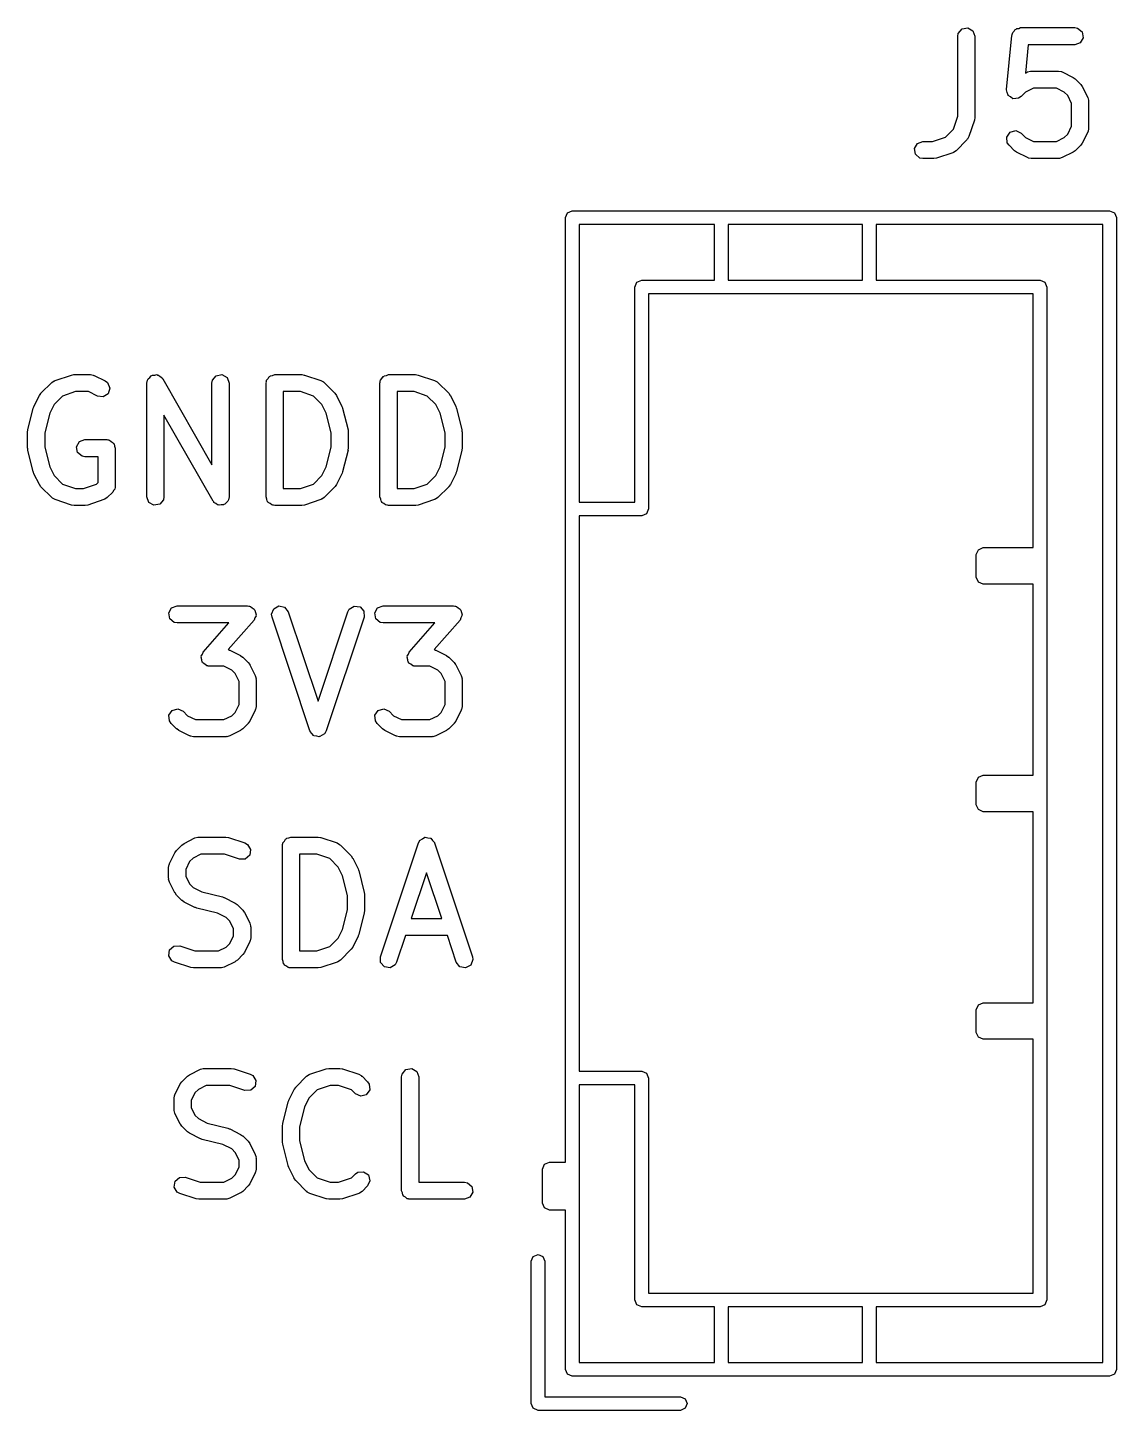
# Model space of a CAD drawing. Extents: x 50 to 157, y -175 to -22.
# Drawn here: x 52.13 to 61.69, y -137 to -124.85 of the extents above; entities that cross this region are included whole.
import ezdxf

# ---------------------------------------------------------------- set-up
doc = ezdxf.new("R2010")
doc.units = 0
doc.layers.add('BLACK', color=7, linetype='CONTINUOUS')

msp = doc.modelspace()

# ---------------------------------------------------------------- linework, layer by layer
at = {"layer": 'BLACK', "linetype": 'CONTINUOUS'}
for p, q in [((60.3022, -124.903), (60.3352, -124.863)), ((60.3352, -124.863), (60.3857, -124.855)), ((60.3857, -124.855), (60.4301, -124.88)), ((60.4301, -124.88), (60.4477, -124.928)), ((60.7813, -124.896), (60.7927, -124.885)), ((60.7927, -124.885), (60.8006, -124.871)), ((60.8006, -124.871), (60.8105, -124.867)), ((60.8105, -124.867), (60.818, -124.86)), ((60.818, -124.86), (60.8339, -124.859)), ((60.8339, -124.859), (60.8489, -124.853)), ((60.8489, -124.853), (61.325, -124.853)), ((61.325, -124.853), (61.3507, -124.858)), ((61.3507, -124.858), (61.39, -124.891)), ((61.39, -124.891), (61.3989, -124.941)), ((60.2977, -124.928), (60.3022, -124.903)), ((60.2977, -125.63), (60.2977, -124.928)), ((60.4477, -124.928), (60.4477, -125.643)), ((60.7266, -125.397), (60.7742, -124.921)), ((60.7742, -124.921), (60.7753, -124.917)), ((60.775, -124.915), (60.7766, -124.913)), ((60.7753, -124.917), (60.775, -124.915)), ((60.7766, -124.913), (60.7813, -124.896)), ((60.9167, -125.003), (60.8919, -125.252)), ((61.325, -125.003), (60.9167, -125.003)), ((61.3733, -124.986), (61.325, -125.003)), ((61.3989, -124.941), (61.3733, -124.986)), ((60.8919, -125.252), (60.9106, -125.242)), ((60.9106, -125.242), (60.9355, -125.235)), ((60.9355, -125.235), (60.9399, -125.236)), ((60.9399, -125.236), (60.9441, -125.234)), ((60.9441, -125.234), (61.1822, -125.234)), ((61.1822, -125.234), (61.2078, -125.239)), ((61.2078, -125.239), (61.2113, -125.242)), ((61.2113, -125.242), (61.2157, -125.242)), ((61.2157, -125.242), (61.311, -125.29)), ((61.311, -125.29), (61.329, -125.303)), ((61.329, -125.303), (61.3305, -125.304)), ((61.3305, -125.304), (61.3781, -125.352)), ((61.3781, -125.352), (61.3909, -125.37)), ((61.3909, -125.37), (61.3921, -125.371)), ((61.3921, -125.371), (61.4397, -125.466)), ((60.7331, -125.422), (60.7265, -125.398)), ((60.7265, -125.398), (60.7267, -125.398)), ((60.7267, -125.398), (60.7266, -125.397)), ((60.7393, -125.447), (60.7331, -125.422)), ((60.7397, -125.447), (60.7393, -125.447)), ((60.7398, -125.448), (60.7397, -125.447)), ((60.7604, -125.462), (60.7398, -125.448)), ((60.7809, -125.477), (60.7604, -125.462)), ((60.7814, -125.477), (60.7809, -125.477)), ((60.7818, -125.477), (60.7814, -125.477)), ((60.8069, -125.475), (60.7818, -125.477)), ((60.8321, -125.473), (60.8069, -125.475)), ((60.8324, -125.473), (60.8321, -125.473)), ((60.8329, -125.473), (60.8324, -125.473)), ((60.8543, -125.458), (60.8329, -125.473)), ((60.8933, -125.419), (60.8543, -125.458)), ((60.9618, -125.384), (60.8933, -125.419)), ((61.1645, -125.384), (60.9618, -125.384)), ((61.233, -125.419), (61.1645, -125.384)), ((61.2634, -125.449), (61.233, -125.419)), ((61.2977, -125.518), (61.2634, -125.449)), ((61.4397, -125.466), (61.4472, -125.491)), ((61.4472, -125.491), (61.4461, -125.496)), ((61.4461, -125.496), (61.4477, -125.5)), ((61.2977, -125.72), (61.2977, -125.518)), ((61.4477, -125.5), (61.4477, -125.738)), ((60.2595, -125.745), (60.2977, -125.63)), ((60.4438, -125.666), (60.3962, -125.809)), ((60.4477, -125.643), (60.4438, -125.665)), ((60.4438, -125.665), (60.4438, -125.666)), ((61.2634, -125.789), (61.2977, -125.72)), ((61.4477, -125.738), (61.4431, -125.764)), ((59.9435, -125.871), (59.9917, -125.853)), ((59.9917, -125.853), (60.0748, -125.853)), ((60.0748, -125.853), (60.1893, -125.815)), ((60.1893, -125.815), (60.2595, -125.745)), ((60.3781, -125.839), (60.2828, -125.934)), ((60.38, -125.834), (60.3781, -125.839)), ((60.3838, -125.832), (60.38, -125.834)), ((60.3962, -125.809), (60.3838, -125.832)), ((60.7288, -125.814), (60.7582, -125.772)), ((60.7333, -125.865), (60.7288, -125.814)), ((60.7582, -125.772), (60.8078, -125.758)), ((60.8078, -125.758), (60.8543, -125.78)), ((60.8543, -125.78), (60.8933, -125.819)), ((60.8933, -125.819), (60.9618, -125.853)), ((60.9618, -125.853), (61.1645, -125.853)), ((61.1645, -125.853), (61.233, -125.819)), ((61.233, -125.819), (61.2634, -125.789)), ((61.4397, -125.771), (61.3921, -125.867)), ((61.4403, -125.767), (61.4397, -125.771)), ((61.4431, -125.764), (61.4403, -125.767)), ((59.9179, -125.915), (59.9435, -125.871)), ((59.9268, -125.966), (59.9179, -125.915)), ((59.9661, -125.999), (59.9268, -125.966)), ((60.2535, -125.952), (60.1107, -126)), ((60.257, -125.949), (60.2535, -125.952)), ((60.2615, -125.949), (60.257, -125.949)), ((60.2828, -125.934), (60.2615, -125.949)), ((60.7482, -125.886), (60.7333, -125.865)), ((60.7958, -125.934), (60.7482, -125.886)), ((60.7973, -125.934), (60.7958, -125.934)), ((60.8153, -125.948), (60.7973, -125.934)), ((60.9106, -125.995), (60.8153, -125.948)), ((61.311, -125.948), (61.2157, -125.995)), ((61.3121, -125.947), (61.311, -125.948)), ((61.3305, -125.934), (61.3121, -125.947)), ((61.3781, -125.886), (61.3305, -125.934)), ((61.3788, -125.885), (61.3781, -125.886)), ((61.3921, -125.867), (61.3788, -125.885)), ((59.9917, -126.003), (59.9661, -125.999)), ((60.087, -126.003), (59.9917, -126.003)), ((60.0885, -126.003), (60.087, -126.003)), ((60.1107, -126), (60.0885, -126.003)), ((60.915, -125.996), (60.9106, -125.995)), ((60.9184, -125.999), (60.915, -125.996)), ((60.9441, -126.003), (60.9184, -125.999)), ((61.1822, -126.003), (60.9441, -126.003)), ((61.1864, -126.002), (61.1822, -126.003)), ((61.1908, -126.003), (61.1864, -126.002)), ((61.2157, -125.995), (61.1908, -126.003)), ((56.8686, -126.48), (56.911, -126.462)), ((56.911, -126.462), (61.631, -126.462)), ((61.631, -126.462), (61.6734, -126.48)), ((56.851, -126.522), (56.8686, -126.48)), ((56.851, -134.822), (56.851, -126.522)), ((56.971, -126.582), (56.971, -129.022)), ((58.161, -126.582), (56.971, -126.582)), ((58.161, -127.072), (58.161, -126.582)), ((58.281, -126.582), (58.281, -127.072)), ((59.461, -126.582), (58.281, -126.582)), ((59.461, -127.072), (59.461, -126.582)), ((61.571, -126.582), (59.581, -126.582)), ((59.581, -126.582), (59.581, -127.072)), ((61.571, -136.582), (61.571, -126.582)), ((61.6734, -126.48), (61.691, -126.522)), ((61.691, -126.522), (61.691, -136.642)), ((57.4786, -127.09), (57.521, -127.072)), ((57.521, -127.072), (58.161, -127.072)), ((58.281, -127.072), (59.461, -127.072)), ((59.581, -127.072), (61.021, -127.072)), ((61.021, -127.072), (61.0634, -127.09)), ((57.461, -127.132), (57.4786, -127.09)), ((57.461, -129.022), (57.461, -127.132)), ((60.961, -127.192), (57.581, -127.192)), ((57.581, -127.192), (57.581, -129.082)), ((60.961, -129.422), (60.961, -127.192)), ((61.0634, -127.09), (61.081, -127.132)), ((61.081, -127.132), (61.081, -136.032)), ((52.3686, -127.953), (52.5114, -127.905)), ((52.5114, -127.905), (52.5336, -127.902)), ((52.5336, -127.902), (52.5351, -127.901)), ((52.5351, -127.901), (52.678, -127.901)), ((52.678, -127.901), (52.7037, -127.906)), ((52.7037, -127.906), (52.7071, -127.909)), ((52.7071, -127.909), (52.7116, -127.909)), ((52.7116, -127.909), (52.8068, -127.957)), ((53.1846, -127.939), (53.1995, -127.926)), ((53.1995, -127.926), (53.2119, -127.911)), ((53.2119, -127.911), (53.2187, -127.91)), ((53.2187, -127.91), (53.2241, -127.906)), ((53.2241, -127.906), (53.2434, -127.906)), ((53.2434, -127.906), (53.2625, -127.902)), ((53.2625, -127.902), (53.2685, -127.906)), ((53.2685, -127.906), (53.2754, -127.906)), ((53.2754, -127.906), (53.2902, -127.918)), ((53.2902, -127.918), (53.3069, -127.928)), ((53.3069, -127.928), (53.3093, -127.935)), ((53.7503, -127.951), (53.7833, -127.911)), ((53.7833, -127.911), (53.8339, -127.902)), ((53.8339, -127.902), (53.8783, -127.928)), ((53.8783, -127.928), (53.8959, -127.976)), ((54.2391, -127.936), (54.2488, -127.919)), ((54.2488, -127.919), (54.2552, -127.917)), ((54.2552, -127.917), (54.2595, -127.911)), ((54.2595, -127.911), (54.2787, -127.908)), ((54.2787, -127.908), (54.2971, -127.901)), ((54.2971, -127.901), (54.5351, -127.901)), ((54.5351, -127.901), (54.5572, -127.905)), ((54.5572, -127.905), (54.5589, -127.905)), ((54.5589, -127.905), (54.7017, -127.953)), ((55.2391, -127.936), (55.2488, -127.919)), ((55.2488, -127.919), (55.2552, -127.917)), ((55.2552, -127.917), (55.2595, -127.911)), ((55.2595, -127.911), (55.2787, -127.908)), ((55.2787, -127.908), (55.2971, -127.901)), ((55.2971, -127.901), (55.5351, -127.901)), ((55.5351, -127.901), (55.5572, -127.905)), ((55.5572, -127.905), (55.5589, -127.905)), ((55.5589, -127.905), (55.7017, -127.953)), ((52.244, -128.066), (52.3392, -127.971)), ((52.3392, -127.971), (52.3606, -127.956)), ((52.3606, -127.956), (52.365, -127.956)), ((52.365, -127.956), (52.3686, -127.953)), ((52.8068, -127.957), (52.8277, -127.972)), ((52.8277, -127.972), (52.8481, -128.02)), ((52.8481, -128.02), (52.8335, -128.069)), ((53.1744, -127.976), (53.1789, -127.951)), ((53.1744, -128.976), (53.1744, -127.976)), ((53.1789, -127.951), (53.1834, -127.945)), ((53.1834, -127.945), (53.1846, -127.939)), ((53.3093, -127.935), (53.3146, -127.939)), ((53.3146, -127.939), (53.7458, -128.694)), ((53.7458, -127.976), (53.7503, -127.951)), ((53.7458, -128.694), (53.7458, -127.976)), ((53.8959, -127.976), (53.8959, -128.976)), ((54.222, -127.976), (54.2237, -127.967)), ((54.222, -128.976), (54.222, -127.976)), ((54.2232, -127.963), (54.2248, -127.96)), ((54.2237, -127.967), (54.2232, -127.963)), ((54.2248, -127.96), (54.2265, -127.951)), ((54.2265, -127.951), (54.2391, -127.936)), ((54.7017, -127.953), (54.7247, -127.965)), ((54.7247, -127.965), (54.727, -127.969)), ((54.727, -127.969), (54.7311, -127.971)), ((54.7311, -127.971), (54.8263, -128.066)), ((55.222, -127.976), (55.2237, -127.967)), ((55.222, -128.976), (55.222, -127.976)), ((55.2232, -127.963), (55.2248, -127.96)), ((55.2237, -127.967), (55.2232, -127.963)), ((55.2248, -127.96), (55.2265, -127.951)), ((55.2265, -127.951), (55.2391, -127.936)), ((55.7017, -127.953), (55.7247, -127.965)), ((55.7247, -127.965), (55.727, -127.969)), ((55.727, -127.969), (55.7311, -127.971)), ((55.7311, -127.971), (55.8263, -128.066)), ((52.1823, -128.181), (52.2299, -128.086)), ((52.2299, -128.086), (52.2433, -128.068)), ((52.2433, -128.068), (52.244, -128.066)), ((52.3587, -128.164), (52.3202, -128.241)), ((52.4328, -128.09), (52.3587, -128.164)), ((52.5473, -128.051), (52.4328, -128.09)), ((52.6603, -128.051), (52.5473, -128.051)), ((52.7397, -128.091), (52.6603, -128.051)), ((52.7907, -128.097), (52.7397, -128.091)), ((52.8335, -128.069), (52.7907, -128.097)), ((54.3721, -128.051), (54.3721, -128.901)), ((54.523, -128.051), (54.3721, -128.051)), ((54.6375, -128.09), (54.523, -128.051)), ((54.7116, -128.164), (54.6375, -128.09)), ((54.7501, -128.241), (54.7116, -128.164)), ((54.8263, -128.066), (54.8392, -128.085)), ((54.8392, -128.085), (54.8404, -128.086)), ((54.8404, -128.086), (54.888, -128.181)), ((55.3721, -128.051), (55.3721, -128.901)), ((55.523, -128.051), (55.3721, -128.051)), ((55.6375, -128.09), (55.523, -128.051)), ((55.7116, -128.164), (55.6375, -128.09)), ((55.7501, -128.241), (55.7116, -128.164)), ((55.8263, -128.066), (55.8392, -128.085)), ((55.8392, -128.085), (55.8404, -128.086)), ((55.8404, -128.086), (55.888, -128.181)), ((52.129, -128.387), (52.1766, -128.196)), ((52.1766, -128.196), (52.1819, -128.184)), ((52.1819, -128.184), (52.1823, -128.181)), ((52.3202, -128.241), (52.2769, -128.414)), ((53.7557, -129.014), (53.3245, -128.259)), ((53.3245, -128.259), (53.3245, -128.976)), ((54.7934, -128.414), (54.7501, -128.241)), ((54.888, -128.181), (54.8917, -128.193)), ((54.8917, -128.193), (54.8937, -128.196)), ((54.8937, -128.196), (54.9413, -128.387)), ((55.7934, -128.414), (55.7501, -128.241)), ((55.888, -128.181), (55.8917, -128.193)), ((55.8917, -128.193), (55.8937, -128.196)), ((55.8937, -128.196), (55.9413, -128.387)), ((52.1268, -128.405), (52.1294, -128.39)), ((52.1268, -128.548), (52.1268, -128.405)), ((52.1294, -128.39), (52.129, -128.387)), ((52.2769, -128.414), (52.2769, -128.539)), ((54.7934, -128.539), (54.7934, -128.414)), ((54.9413, -128.387), (54.9423, -128.402)), ((54.9423, -128.402), (54.9435, -128.405)), ((54.9435, -128.405), (54.9435, -128.548)), ((55.7934, -128.539), (55.7934, -128.414)), ((55.9413, -128.387), (55.9423, -128.402)), ((55.9423, -128.402), (55.9435, -128.405)), ((55.9435, -128.405), (55.9435, -128.548)), ((52.5565, -128.535), (52.5821, -128.49)), ((52.5654, -128.585), (52.5565, -128.535)), ((52.5821, -128.49), (52.6304, -128.473)), ((52.6304, -128.473), (52.8209, -128.473)), ((52.8209, -128.473), (52.8306, -128.474)), ((52.8306, -128.474), (52.8339, -128.474)), ((52.8339, -128.474), (52.8368, -128.476)), ((52.8368, -128.476), (52.8465, -128.477)), ((52.8465, -128.477), (52.8615, -128.49)), ((52.8615, -128.49), (52.8783, -128.5)), ((52.8783, -128.5), (52.8807, -128.506)), ((52.8807, -128.506), (52.8858, -128.51)), ((52.8858, -128.51), (52.8892, -128.529)), ((52.8892, -128.529), (52.8959, -128.548)), ((52.128, -128.551), (52.1268, -128.548)), ((52.129, -128.566), (52.128, -128.551)), ((52.1766, -128.756), (52.129, -128.566)), ((52.2769, -128.539), (52.3202, -128.712)), ((52.6047, -128.618), (52.5654, -128.585)), ((52.6304, -128.623), (52.6047, -128.618)), ((52.7458, -128.623), (52.6304, -128.623)), ((52.7458, -128.85), (52.7458, -128.623)), ((52.8959, -128.548), (52.8959, -128.881)), ((54.7501, -128.712), (54.7934, -128.539)), ((54.9413, -128.566), (54.8937, -128.756)), ((54.9435, -128.548), (54.9409, -128.563)), ((54.9409, -128.563), (54.9413, -128.566)), ((55.7501, -128.712), (55.7934, -128.539)), ((55.9413, -128.566), (55.8937, -128.756)), ((55.9435, -128.548), (55.9409, -128.563)), ((55.9409, -128.563), (55.9413, -128.566)), ((52.1786, -128.759), (52.1766, -128.756)), ((52.1823, -128.772), (52.1786, -128.759)), ((52.2299, -128.867), (52.1823, -128.772)), ((52.3202, -128.712), (52.3587, -128.789)), ((54.7116, -128.789), (54.7501, -128.712)), ((54.888, -128.772), (54.8404, -128.867)), ((54.8884, -128.768), (54.888, -128.772)), ((54.8937, -128.756), (54.8884, -128.768)), ((55.7116, -128.789), (55.7501, -128.712)), ((55.888, -128.772), (55.8404, -128.867)), ((55.8884, -128.768), (55.888, -128.772)), ((55.8937, -128.756), (55.8884, -128.768)), ((52.2311, -128.868), (52.2299, -128.867)), ((52.244, -128.887), (52.2311, -128.868)), ((52.3392, -128.982), (52.244, -128.887)), ((52.3587, -128.789), (52.4328, -128.863)), ((52.4328, -128.863), (52.5473, -128.901)), ((52.6182, -128.901), (52.7327, -128.863)), ((52.7327, -128.863), (52.7458, -128.85)), ((52.8942, -128.891), (52.8914, -128.907)), ((52.8956, -128.888), (52.8942, -128.891)), ((52.8959, -128.881), (52.8951, -128.886)), ((52.8951, -128.886), (52.8956, -128.888)), ((54.523, -128.901), (54.6375, -128.863)), ((54.6375, -128.863), (54.7116, -128.789)), ((54.8263, -128.887), (54.7311, -128.982)), ((54.827, -128.885), (54.8263, -128.887)), ((54.8404, -128.867), (54.827, -128.885)), ((55.523, -128.901), (55.6375, -128.863)), ((55.6375, -128.863), (55.7116, -128.789)), ((55.8263, -128.887), (55.7311, -128.982)), ((55.827, -128.885), (55.8263, -128.887)), ((55.8404, -128.867), (55.827, -128.885)), ((52.3433, -128.984), (52.3392, -128.982)), ((52.3456, -128.988), (52.3433, -128.984)), ((52.3686, -129), (52.3456, -128.988)), ((52.5114, -129.048), (52.3686, -129)), ((52.5473, -128.901), (52.6182, -128.901)), ((52.797, -129), (52.6541, -129.048)), ((52.8005, -128.997), (52.797, -129)), ((52.805, -128.997), (52.8005, -128.997)), ((52.8263, -128.982), (52.805, -128.997)), ((52.8739, -128.934), (52.8263, -128.982)), ((52.8808, -128.919), (52.8739, -128.934)), ((52.8914, -128.907), (52.8808, -128.919)), ((53.1919, -129.025), (53.1744, -128.976)), ((53.3199, -129.002), (53.287, -129.041)), ((53.3245, -128.976), (53.3199, -129.002)), ((53.761, -129.018), (53.7557, -129.014)), ((53.7634, -129.025), (53.761, -129.018)), ((53.8857, -129.014), (53.8708, -129.027)), ((53.8869, -129.007), (53.8857, -129.014)), ((53.8914, -129.002), (53.8869, -129.007)), ((53.8959, -128.976), (53.8914, -129.002)), ((54.2287, -128.995), (54.222, -128.976)), ((54.2321, -129.014), (54.2287, -128.995)), ((54.2373, -129.018), (54.2321, -129.014)), ((54.2396, -129.025), (54.2373, -129.018)), ((54.3721, -128.901), (54.523, -128.901)), ((54.7017, -129), (54.5589, -129.048)), ((54.7052, -128.997), (54.7017, -129)), ((54.7097, -128.997), (54.7052, -128.997)), ((54.7311, -128.982), (54.7097, -128.997)), ((55.2287, -128.995), (55.222, -128.976)), ((55.2321, -129.014), (55.2287, -128.995)), ((55.2373, -129.018), (55.2321, -129.014)), ((55.2396, -129.025), (55.2373, -129.018)), ((55.3721, -128.901), (55.523, -128.901)), ((55.7017, -129), (55.5589, -129.048)), ((55.7052, -128.997), (55.7017, -129)), ((55.7097, -128.997), (55.7052, -128.997)), ((55.7311, -128.982), (55.7097, -128.997)), ((56.971, -129.022), (57.461, -129.022)), ((52.5131, -129.048), (52.5114, -129.048)), ((52.5351, -129.051), (52.5131, -129.048)), ((52.6304, -129.051), (52.5351, -129.051)), ((52.6319, -129.051), (52.6304, -129.051)), ((52.6541, -129.048), (52.6319, -129.051)), ((53.2364, -129.05), (53.1919, -129.025)), ((53.287, -129.041), (53.2364, -129.05)), ((53.7801, -129.034), (53.7634, -129.025)), ((53.7949, -129.047), (53.7801, -129.034)), ((53.8018, -129.047), (53.7949, -129.047)), ((53.8078, -129.05), (53.8018, -129.047)), ((53.8269, -129.047), (53.8078, -129.05)), ((53.8462, -129.047), (53.8269, -129.047)), ((53.8515, -129.043), (53.8462, -129.047)), ((53.8584, -129.041), (53.8515, -129.043)), ((53.8708, -129.027), (53.8584, -129.041)), ((54.2565, -129.034), (54.2396, -129.025)), ((54.2714, -129.047), (54.2565, -129.034)), ((54.2811, -129.049), (54.2714, -129.047)), ((54.284, -129.05), (54.2811, -129.049)), ((54.2873, -129.05), (54.284, -129.05)), ((54.2971, -129.051), (54.2873, -129.05)), ((54.5351, -129.051), (54.2971, -129.051)), ((54.5367, -129.051), (54.5351, -129.051)), ((54.5589, -129.048), (54.5367, -129.051)), ((55.2565, -129.034), (55.2396, -129.025)), ((55.2714, -129.047), (55.2565, -129.034)), ((55.2811, -129.049), (55.2714, -129.047)), ((55.284, -129.05), (55.2811, -129.049)), ((55.2873, -129.05), (55.284, -129.05)), ((55.2971, -129.051), (55.2873, -129.05)), ((55.5351, -129.051), (55.2971, -129.051)), ((55.5367, -129.051), (55.5351, -129.051)), ((55.5589, -129.048), (55.5367, -129.051)), ((57.521, -129.142), (56.971, -129.142)), ((56.971, -129.142), (56.971, -134.022)), ((57.5634, -129.124), (57.521, -129.142)), ((57.581, -129.082), (57.5634, -129.124)), ((60.461, -129.482), (60.4786, -129.44)), ((60.461, -129.682), (60.461, -129.482)), ((60.4786, -129.44), (60.521, -129.422)), ((60.521, -129.422), (60.961, -129.422)), ((60.4786, -129.724), (60.461, -129.682)), ((60.521, -129.742), (60.4786, -129.724)), ((60.961, -129.742), (60.521, -129.742)), ((60.961, -131.422), (60.961, -129.742)), ((53.366, -129.995), (53.3917, -129.951)), ((53.3917, -129.951), (53.4399, -129.933)), ((53.4399, -129.933), (54.059, -129.933)), ((54.059, -129.933), (54.0701, -129.935)), ((54.0701, -129.935), (54.0735, -129.935)), ((54.0735, -129.935), (54.0762, -129.936)), ((54.0762, -129.936), (54.0846, -129.938)), ((54.0846, -129.938), (54.1001, -129.951)), ((54.1001, -129.951), (54.1174, -129.961)), ((54.1174, -129.961), (54.1194, -129.967)), ((54.1194, -129.967), (54.1239, -129.971)), ((54.1239, -129.971), (54.1275, -129.991)), ((54.1275, -129.991), (54.134, -130.01)), ((54.2697, -130.006), (54.2885, -129.959)), ((54.2885, -129.959), (54.3337, -129.934)), ((54.3337, -129.934), (54.384, -129.944)), ((54.384, -129.944), (54.4159, -129.985)), ((54.4159, -129.985), (54.678, -130.771)), ((54.678, -130.771), (54.9401, -129.985)), ((54.9401, -129.985), (54.9526, -129.962)), ((54.9526, -129.962), (54.9963, -129.935)), ((54.9963, -129.935), (55.0471, -129.942)), ((55.0471, -129.942), (55.0811, -129.981)), ((55.0811, -129.981), (55.0825, -130.032)), ((55.1755, -129.995), (55.2012, -129.951)), ((55.2012, -129.951), (55.2494, -129.933)), ((55.2494, -129.933), (55.8685, -129.933)), ((55.8685, -129.933), (55.8796, -129.935)), ((55.8796, -129.935), (55.883, -129.935)), ((55.883, -129.935), (55.8857, -129.936)), ((55.8857, -129.936), (55.8941, -129.938)), ((55.8941, -129.938), (55.9096, -129.951)), ((55.9096, -129.951), (55.927, -129.961)), ((55.927, -129.961), (55.9289, -129.967)), ((55.9289, -129.967), (55.9335, -129.971)), ((55.9335, -129.971), (55.937, -129.991)), ((55.937, -129.991), (55.9435, -130.01)), ((53.3749, -130.046), (53.366, -129.995)), ((53.4142, -130.079), (53.3749, -130.046)), ((53.4399, -130.083), (53.4142, -130.079)), ((53.8936, -130.083), (53.4399, -130.083)), ((53.6691, -130.34), (53.8936, -130.083)), ((54.1154, -130.058), (53.888, -130.318)), ((54.1227, -130.039), (54.1154, -130.058)), ((54.1329, -130.021), (54.1227, -130.039)), ((54.134, -130.01), (54.1318, -130.016)), ((54.1318, -130.016), (54.1329, -130.021)), ((54.2735, -130.032), (54.2697, -130.006)), ((54.6068, -131.032), (54.2735, -130.032)), ((55.0825, -130.032), (54.7492, -131.032)), ((55.1844, -130.046), (55.1755, -129.995)), ((55.2238, -130.079), (55.1844, -130.046)), ((55.2494, -130.083), (55.2238, -130.079)), ((55.7031, -130.083), (55.2494, -130.083)), ((55.4787, -130.34), (55.7031, -130.083)), ((55.925, -130.058), (55.6975, -130.318)), ((55.9323, -130.039), (55.925, -130.058)), ((55.9424, -130.021), (55.9323, -130.039)), ((55.9435, -130.01), (55.9413, -130.016)), ((55.9413, -130.016), (55.9424, -130.021)), ((53.6618, -130.359), (53.6691, -130.34)), ((53.888, -130.318), (53.8941, -130.319)), ((53.8941, -130.319), (53.8976, -130.322)), ((53.8976, -130.322), (53.902, -130.322)), ((53.902, -130.322), (53.9973, -130.37)), ((55.4714, -130.359), (55.4787, -130.34)), ((55.6975, -130.318), (55.7037, -130.319)), ((55.7037, -130.319), (55.7071, -130.322)), ((55.7071, -130.322), (55.7116, -130.322)), ((55.7116, -130.322), (55.8068, -130.37)), ((53.6506, -130.388), (53.6528, -130.382)), ((53.6571, -130.407), (53.6506, -130.388)), ((53.6517, -130.376), (53.6618, -130.359)), ((53.6528, -130.382), (53.6517, -130.376)), ((53.6606, -130.427), (53.6571, -130.407)), ((53.6652, -130.431), (53.6606, -130.427)), ((53.6672, -130.436), (53.6652, -130.431)), ((53.6845, -130.447), (53.6672, -130.436)), ((53.7, -130.46), (53.6845, -130.447)), ((53.7084, -130.461), (53.7, -130.46)), ((53.7111, -130.463), (53.7084, -130.461)), ((53.7145, -130.462), (53.7111, -130.463)), ((53.7256, -130.464), (53.7145, -130.462)), ((53.8508, -130.464), (53.7256, -130.464)), ((53.9193, -130.499), (53.8508, -130.464)), ((53.9973, -130.37), (54.0153, -130.383)), ((54.0153, -130.383), (54.0168, -130.384)), ((54.0168, -130.384), (54.0644, -130.432)), ((54.0644, -130.432), (54.0773, -130.45)), ((54.0773, -130.45), (54.0785, -130.451)), ((54.0785, -130.451), (54.1261, -130.546)), ((55.4601, -130.388), (55.4623, -130.382)), ((55.4666, -130.407), (55.4601, -130.388)), ((55.4612, -130.376), (55.4714, -130.359)), ((55.4623, -130.382), (55.4612, -130.376)), ((55.4702, -130.427), (55.4666, -130.407)), ((55.4747, -130.431), (55.4702, -130.427)), ((55.4767, -130.436), (55.4747, -130.431)), ((55.494, -130.447), (55.4767, -130.436)), ((55.5095, -130.46), (55.494, -130.447)), ((55.5179, -130.461), (55.5095, -130.46)), ((55.5206, -130.463), (55.5179, -130.461)), ((55.524, -130.462), (55.5206, -130.463)), ((55.5351, -130.464), (55.524, -130.462)), ((55.6603, -130.464), (55.5351, -130.464)), ((55.7288, -130.499), (55.6603, -130.464)), ((55.8068, -130.37), (55.8248, -130.383)), ((55.8248, -130.383), (55.8263, -130.384)), ((55.8263, -130.384), (55.8739, -130.432)), ((55.8739, -130.432), (55.8868, -130.45)), ((55.8868, -130.45), (55.888, -130.451)), ((55.888, -130.451), (55.9356, -130.546)), ((53.9497, -130.529), (53.9193, -130.499)), ((53.9839, -130.598), (53.9497, -130.529)), ((53.9839, -130.8), (53.9839, -130.598)), ((54.1261, -130.546), (54.1335, -130.571)), ((54.1335, -130.571), (54.1325, -130.576)), ((54.1325, -130.576), (54.134, -130.58)), ((54.134, -130.58), (54.134, -130.818)), ((55.7592, -130.529), (55.7288, -130.499)), ((55.7934, -130.598), (55.7592, -130.529)), ((55.7934, -130.8), (55.7934, -130.598)), ((55.9356, -130.546), (55.943, -130.571)), ((55.943, -130.571), (55.942, -130.576)), ((55.942, -130.576), (55.9435, -130.58)), ((55.9435, -130.58), (55.9435, -130.818)), ((53.3969, -130.852), (53.4465, -130.838)), ((53.4465, -130.838), (53.493, -130.86)), ((53.9497, -130.869), (53.9839, -130.8)), ((54.1295, -130.844), (54.1266, -130.847)), ((54.134, -130.818), (54.1295, -130.844)), ((55.2064, -130.852), (55.256, -130.838)), ((55.256, -130.838), (55.3025, -130.86)), ((55.7592, -130.869), (55.7934, -130.8)), ((55.939, -130.844), (55.9361, -130.847)), ((55.9435, -130.818), (55.939, -130.844)), ((53.3674, -130.894), (53.3969, -130.852)), ((53.3719, -130.945), (53.3674, -130.894)), ((53.3868, -130.966), (53.3719, -130.945)), ((53.4345, -131.014), (53.3868, -130.966)), ((53.493, -130.86), (53.532, -130.899)), ((53.532, -130.899), (53.6005, -130.933)), ((53.6005, -130.933), (53.8508, -130.933)), ((53.8508, -130.933), (53.9193, -130.899)), ((53.9193, -130.899), (53.9497, -130.869)), ((54.0644, -130.966), (54.0168, -131.014)), ((54.0651, -130.965), (54.0644, -130.966)), ((54.0785, -130.947), (54.0651, -130.965)), ((54.1261, -130.851), (54.0785, -130.947)), ((54.1266, -130.847), (54.1261, -130.851)), ((55.1769, -130.894), (55.2064, -130.852)), ((55.1814, -130.945), (55.1769, -130.894)), ((55.1964, -130.966), (55.1814, -130.945)), ((55.244, -131.014), (55.1964, -130.966)), ((55.3025, -130.86), (55.3415, -130.899)), ((55.3415, -130.899), (55.41, -130.933)), ((55.41, -130.933), (55.6603, -130.933)), ((55.6603, -130.933), (55.7288, -130.899)), ((55.7288, -130.899), (55.7592, -130.869)), ((55.8739, -130.966), (55.8263, -131.014)), ((55.8746, -130.965), (55.8739, -130.966)), ((55.888, -130.947), (55.8746, -130.965)), ((55.9356, -130.851), (55.888, -130.947)), ((55.9361, -130.847), (55.9356, -130.851)), ((53.436, -131.015), (53.4345, -131.014)), ((53.454, -131.028), (53.436, -131.015)), ((53.5492, -131.075), (53.454, -131.028)), ((53.5537, -131.076), (53.5492, -131.075)), ((53.5571, -131.079), (53.5537, -131.076)), ((53.5828, -131.083), (53.5571, -131.079)), ((53.8685, -131.083), (53.5828, -131.083)), ((53.8727, -131.082), (53.8685, -131.083)), ((53.8771, -131.083), (53.8727, -131.082)), ((53.902, -131.076), (53.8771, -131.083)), ((53.9973, -131.028), (53.902, -131.076)), ((53.9984, -131.027), (53.9973, -131.028)), ((54.0168, -131.014), (53.9984, -131.027)), ((54.6082, -131.034), (54.6068, -131.032)), ((54.6082, -131.036), (54.6082, -131.034)), ((54.624, -131.054), (54.6082, -131.036)), ((54.6387, -131.072), (54.624, -131.054)), ((54.6408, -131.073), (54.6387, -131.072)), ((54.6423, -131.074), (54.6408, -131.073)), ((54.6658, -131.078), (54.6423, -131.074)), ((54.689, -131.083), (54.6658, -131.078)), ((54.6909, -131.082), (54.689, -131.083)), ((54.693, -131.082), (54.6909, -131.082)), ((54.7133, -131.069), (54.693, -131.082)), ((54.7342, -131.058), (54.7133, -131.069)), ((54.7349, -131.056), (54.7342, -131.058)), ((54.7368, -131.055), (54.7349, -131.056)), ((54.7492, -131.032), (54.7368, -131.055)), ((55.2455, -131.015), (55.244, -131.014)), ((55.2635, -131.028), (55.2455, -131.015)), ((55.3587, -131.075), (55.2635, -131.028)), ((55.3632, -131.076), (55.3587, -131.075)), ((55.3666, -131.079), (55.3632, -131.076)), ((55.3923, -131.083), (55.3666, -131.079)), ((55.678, -131.083), (55.3923, -131.083)), ((55.6822, -131.082), (55.678, -131.083)), ((55.6866, -131.083), (55.6822, -131.082)), ((55.7116, -131.076), (55.6866, -131.083)), ((55.8068, -131.028), (55.7116, -131.076)), ((55.8079, -131.027), (55.8068, -131.028)), ((55.8263, -131.014), (55.8079, -131.027)), ((60.461, -131.482), (60.4786, -131.44)), ((60.4786, -131.44), (60.521, -131.422)), ((60.521, -131.422), (60.961, -131.422)), ((60.461, -131.682), (60.461, -131.482)), ((60.4786, -131.724), (60.461, -131.682)), ((60.521, -131.742), (60.4786, -131.724)), ((60.961, -131.742), (60.521, -131.742)), ((60.961, -133.422), (60.961, -131.742)), ((53.4345, -132.083), (53.4821, -132.035)), ((53.4821, -132.035), (53.5005, -132.022)), ((53.5005, -132.022), (53.5016, -132.021)), ((53.5016, -132.021), (53.5968, -131.973)), ((53.5968, -131.973), (53.6218, -131.966)), ((53.6218, -131.966), (53.6262, -131.967)), ((53.6262, -131.967), (53.6304, -131.965)), ((53.6304, -131.965), (53.8685, -131.965)), ((53.8685, -131.965), (53.8906, -131.969)), ((53.8906, -131.969), (53.8922, -131.969)), ((53.8922, -131.969), (54.0351, -132.017)), ((54.0351, -132.017), (54.058, -132.029)), ((54.058, -132.029), (54.0849, -132.073)), ((54.3649, -132.04), (54.3666, -132.031)), ((54.3649, -133.04), (54.3649, -132.04)), ((54.366, -132.027), (54.3677, -132.024)), ((54.3666, -132.031), (54.366, -132.027)), ((54.3677, -132.024), (54.3694, -132.015)), ((54.3694, -132.015), (54.3819, -132)), ((54.3819, -132), (54.3917, -131.983)), ((54.3917, -131.983), (54.398, -131.981)), ((54.398, -131.981), (54.4024, -131.975)), ((54.4024, -131.975), (54.4216, -131.972)), ((54.4216, -131.972), (54.4399, -131.965)), ((54.4399, -131.965), (54.678, -131.965)), ((54.678, -131.965), (54.7001, -131.969)), ((54.7001, -131.969), (54.7017, -131.969)), ((54.7017, -131.969), (54.8446, -132.017)), ((54.8446, -132.017), (54.8675, -132.029)), ((54.8675, -132.029), (54.8699, -132.033)), ((54.8699, -132.033), (54.8739, -132.035)), ((54.8739, -132.035), (54.9692, -132.13)), ((55.2259, -133.017), (55.5592, -132.017)), ((55.5592, -132.017), (55.5716, -131.994)), ((55.5716, -131.994), (55.5734, -131.993)), ((55.5734, -131.993), (55.5742, -131.991)), ((55.5742, -131.991), (55.5951, -131.979)), ((55.5951, -131.979), (55.6153, -131.967)), ((55.6153, -131.967), (55.6175, -131.967)), ((55.6175, -131.967), (55.6194, -131.966)), ((55.6194, -131.966), (55.6426, -131.971)), ((55.6426, -131.971), (55.6661, -131.974)), ((55.6661, -131.974), (55.6676, -131.976)), ((55.6676, -131.976), (55.6697, -131.976)), ((55.6697, -131.976), (55.6844, -131.995)), ((55.6844, -131.995), (55.7002, -132.013)), ((55.7002, -132.013), (55.7002, -132.015)), ((55.7002, -132.015), (55.7016, -132.017)), ((55.7016, -132.017), (56.0349, -133.017)), ((53.3728, -132.197), (53.4204, -132.102)), ((53.4204, -132.102), (53.4338, -132.084)), ((53.4338, -132.084), (53.4345, -132.083)), ((53.5492, -132.18), (53.515, -132.249)), ((53.5796, -132.15), (53.5492, -132.18)), ((53.6481, -132.115), (53.5796, -132.15)), ((53.8563, -132.115), (53.6481, -132.115)), ((53.9876, -132.159), (53.8563, -132.115)), ((54.0389, -132.158), (53.9876, -132.159)), ((54.0773, -132.124), (54.0389, -132.158)), ((54.0849, -132.073), (54.0773, -132.124)), ((54.515, -132.115), (54.515, -132.965)), ((54.6658, -132.115), (54.515, -132.115)), ((54.7803, -132.154), (54.6658, -132.115)), ((54.8544, -132.228), (54.7803, -132.154)), ((54.9692, -132.13), (54.982, -132.149)), ((54.982, -132.149), (54.9832, -132.15)), ((54.9832, -132.15), (55.0308, -132.245)), ((53.3649, -132.231), (53.3694, -132.205)), ((53.3649, -132.326), (53.3649, -132.231)), ((53.3694, -132.205), (53.3723, -132.202)), ((53.3723, -132.202), (53.3728, -132.197)), ((53.515, -132.249), (53.515, -132.308)), ((54.8929, -132.305), (54.8544, -132.228)), ((55.0308, -132.245), (55.0345, -132.257)), ((55.0345, -132.257), (55.0365, -132.26)), ((55.0365, -132.26), (55.0841, -132.451)), ((55.6304, -132.278), (55.4964, -132.68)), ((55.7644, -132.68), (55.6304, -132.278)), ((53.3664, -132.33), (53.3649, -132.326)), ((53.3654, -132.335), (53.3664, -132.33)), ((53.3728, -132.36), (53.3654, -132.335)), ((53.4204, -132.455), (53.3728, -132.36)), ((53.515, -132.308), (53.5492, -132.377)), ((53.5492, -132.377), (53.5796, -132.407)), ((53.5796, -132.407), (53.6566, -132.446)), ((54.9363, -132.478), (54.8929, -132.305)), ((53.4216, -132.456), (53.4204, -132.455)), ((53.4345, -132.474), (53.4216, -132.456)), ((53.4821, -132.522), (53.4345, -132.474)), ((53.4836, -132.523), (53.4821, -132.522)), ((53.5016, -132.536), (53.4836, -132.523)), ((53.5968, -132.584), (53.5016, -132.536)), ((53.6566, -132.446), (53.8391, -132.491)), ((53.8391, -132.491), (53.8509, -132.497)), ((53.8509, -132.497), (53.8544, -132.497)), ((53.8544, -132.497), (53.9497, -132.545)), ((53.9497, -132.545), (53.9677, -132.558)), ((54.9363, -132.603), (54.9363, -132.478)), ((55.0841, -132.451), (55.0852, -132.466)), ((55.0852, -132.466), (55.0864, -132.469)), ((55.0864, -132.469), (55.0864, -132.612)), ((53.6004, -132.584), (53.5968, -132.584)), ((53.6122, -132.589), (53.6004, -132.584)), ((53.7947, -132.635), (53.6122, -132.589)), ((53.8716, -132.673), (53.7947, -132.635)), ((53.9677, -132.558), (53.9692, -132.559)), ((53.9692, -132.559), (54.0168, -132.606)), ((54.0168, -132.606), (54.0296, -132.625)), ((54.0296, -132.625), (54.0308, -132.626)), ((54.0308, -132.626), (54.0785, -132.721)), ((54.8929, -132.776), (54.9363, -132.603)), ((55.0841, -132.63), (55.0365, -132.82)), ((55.0864, -132.612), (55.0838, -132.627)), ((55.0838, -132.627), (55.0841, -132.63)), ((53.902, -132.704), (53.8716, -132.673)), ((53.9363, -132.772), (53.902, -132.704)), ((53.9363, -132.832), (53.9363, -132.772)), ((54.0785, -132.721), (54.0859, -132.746)), ((54.0859, -132.746), (54.0848, -132.75)), ((54.0848, -132.75), (54.0864, -132.755)), ((54.0864, -132.755), (54.0864, -132.85)), ((54.8544, -132.853), (54.8929, -132.776)), ((55.4964, -132.68), (55.7644, -132.68)), ((53.8716, -132.931), (53.902, -132.901)), ((53.902, -132.901), (53.9363, -132.832)), ((54.0785, -132.883), (54.0308, -132.979)), ((54.079, -132.879), (54.0785, -132.883)), ((54.0819, -132.876), (54.079, -132.879)), ((54.0864, -132.85), (54.0819, -132.876)), ((54.7803, -132.927), (54.8544, -132.853)), ((55.0308, -132.836), (54.9832, -132.931)), ((55.0312, -132.832), (55.0308, -132.836)), ((55.0365, -132.82), (55.0312, -132.832)), ((55.4464, -132.83), (55.3682, -133.064)), ((55.8144, -132.83), (55.4464, -132.83)), ((55.8925, -133.064), (55.8144, -132.83)), ((53.3664, -133.008), (53.3739, -132.957)), ((53.3933, -133.052), (53.3664, -133.008)), ((53.3739, -132.957), (53.4123, -132.923)), ((53.4123, -132.923), (53.4636, -132.922)), ((53.4636, -132.922), (53.5949, -132.965)), ((53.5949, -132.965), (53.8031, -132.965)), ((53.8031, -132.965), (53.8716, -132.931)), ((54.0168, -132.998), (53.9692, -133.046)), ((54.0175, -132.997), (54.0168, -132.998)), ((54.0308, -132.979), (54.0175, -132.997)), ((54.515, -132.965), (54.6658, -132.965)), ((54.6658, -132.965), (54.7803, -132.927)), ((54.9692, -132.951), (54.8739, -133.046)), ((54.9699, -132.949), (54.9692, -132.951)), ((54.9832, -132.931), (54.9699, -132.949)), ((55.2273, -133.068), (55.2259, -133.017)), ((56.0349, -133.017), (56.0387, -133.042)), ((53.4162, -133.064), (53.3933, -133.052)), ((53.559, -133.112), (53.4162, -133.064)), ((53.5607, -133.112), (53.559, -133.112)), ((53.5828, -133.115), (53.5607, -133.112)), ((53.8209, -133.115), (53.5828, -133.115)), ((53.8251, -133.114), (53.8209, -133.115)), ((53.8294, -133.115), (53.8251, -133.114)), ((53.8544, -133.107), (53.8294, -133.115)), ((53.9497, -133.06), (53.8544, -133.107)), ((53.9508, -133.059), (53.9497, -133.06)), ((53.9692, -133.046), (53.9508, -133.059)), ((54.3715, -133.059), (54.3649, -133.04)), ((54.3749, -133.078), (54.3715, -133.059)), ((54.3801, -133.082), (54.3749, -133.078)), ((54.3824, -133.089), (54.3801, -133.082)), ((54.3993, -133.098), (54.3824, -133.089)), ((54.4142, -133.111), (54.3993, -133.098)), ((54.424, -133.113), (54.4142, -133.111)), ((54.4269, -133.114), (54.424, -133.113)), ((54.4302, -133.114), (54.4269, -133.114)), ((54.4399, -133.115), (54.4302, -133.114)), ((54.678, -133.115), (54.4399, -133.115)), ((54.6795, -133.115), (54.678, -133.115)), ((54.7017, -133.112), (54.6795, -133.115)), ((54.8446, -133.064), (54.7017, -133.112)), ((54.8481, -133.061), (54.8446, -133.064)), ((54.8526, -133.061), (54.8481, -133.061)), ((54.8739, -133.046), (54.8526, -133.061)), ((55.2613, -133.106), (55.2273, -133.068)), ((55.3121, -133.114), (55.2613, -133.106)), ((55.3558, -133.087), (55.3121, -133.114)), ((55.3682, -133.064), (55.3558, -133.087)), ((55.9244, -133.104), (55.8925, -133.064)), ((55.9747, -133.115), (55.9244, -133.104)), ((56.0199, -133.09), (55.9747, -133.115)), ((56.0387, -133.042), (56.0199, -133.09)), ((60.461, -133.482), (60.4786, -133.44)), ((60.461, -133.682), (60.461, -133.482)), ((60.4786, -133.44), (60.521, -133.422)), ((60.521, -133.422), (60.961, -133.422)), ((60.4786, -133.724), (60.461, -133.682)), ((60.521, -133.742), (60.4786, -133.724)), ((60.961, -133.742), (60.521, -133.742)), ((60.961, -135.972), (60.961, -133.742)), ((53.6444, -134.005), (53.6694, -133.998)), ((53.6694, -133.998), (53.6738, -133.999)), ((53.6738, -133.999), (53.678, -133.997)), ((53.678, -133.997), (53.9161, -133.997)), ((53.9161, -133.997), (53.9382, -134.001)), ((53.9382, -134.001), (53.9398, -134.001)), ((53.9398, -134.001), (54.0827, -134.049)), ((54.6067, -134.049), (54.7495, -134.001)), ((54.7495, -134.001), (54.7717, -133.998)), ((54.7717, -133.998), (54.7732, -133.997)), ((54.7732, -133.997), (54.8685, -133.997)), ((54.8685, -133.997), (54.8906, -134.001)), ((54.8906, -134.001), (54.8922, -134.001)), ((54.8922, -134.001), (55.0351, -134.049)), ((55.45, -134.007), (55.5006, -133.998)), ((55.5006, -133.998), (55.545, -134.024)), ((53.468, -134.134), (53.4814, -134.116)), ((53.4814, -134.116), (53.4821, -134.115)), ((53.4821, -134.115), (53.5297, -134.067)), ((53.5297, -134.067), (53.5481, -134.054)), ((53.5481, -134.054), (53.5492, -134.053)), ((53.5492, -134.053), (53.6444, -134.005)), ((54.0827, -134.049), (54.1056, -134.061)), ((54.1056, -134.061), (54.1325, -134.105)), ((54.1325, -134.105), (54.1249, -134.156)), ((54.4821, -134.162), (54.5773, -134.067)), ((54.5773, -134.067), (54.5987, -134.052)), ((54.5987, -134.052), (54.6031, -134.052)), ((54.6031, -134.052), (54.6067, -134.049)), ((55.0351, -134.049), (55.058, -134.061)), ((55.058, -134.061), (55.0603, -134.065)), ((55.0603, -134.065), (55.0644, -134.067)), ((55.0644, -134.067), (55.112, -134.115)), ((55.112, -134.115), (55.127, -134.136)), ((55.4125, -134.072), (55.417, -134.047)), ((55.4125, -135.072), (55.4125, -134.072)), ((55.417, -134.047), (55.45, -134.007)), ((55.545, -134.024), (55.5626, -134.072)), ((55.5626, -134.072), (55.5626, -134.997)), ((56.971, -134.022), (57.521, -134.022)), ((57.521, -134.022), (57.5634, -134.04)), ((57.5634, -134.04), (57.581, -134.082)), ((57.581, -134.082), (57.581, -135.972)), ((53.4125, -134.263), (53.417, -134.237)), ((53.417, -134.237), (53.4199, -134.234)), ((53.4199, -134.234), (53.4204, -134.229)), ((53.4204, -134.229), (53.468, -134.134)), ((53.5968, -134.212), (53.5626, -134.281)), ((53.6272, -134.182), (53.5968, -134.212)), ((53.6957, -134.147), (53.6272, -134.182)), ((53.9039, -134.147), (53.6957, -134.147)), ((54.0352, -134.191), (53.9039, -134.147)), ((54.0865, -134.19), (54.0352, -134.191)), ((54.1249, -134.156), (54.0865, -134.19)), ((54.4204, -134.277), (54.468, -134.182)), ((54.468, -134.182), (54.4814, -134.164)), ((54.4814, -134.164), (54.4821, -134.162)), ((54.6709, -134.186), (54.5968, -134.26)), ((54.7854, -134.147), (54.6709, -134.186)), ((54.8563, -134.147), (54.7854, -134.147)), ((54.9708, -134.186), (54.8563, -134.147)), ((55.0059, -134.221), (54.9708, -134.186)), ((55.0524, -134.242), (55.0059, -134.221)), ((55.102, -134.229), (55.0524, -134.242)), ((55.1314, -134.187), (55.102, -134.229)), ((55.127, -134.136), (55.1314, -134.187)), ((56.971, -134.142), (56.971, -136.582)), ((57.461, -134.142), (56.971, -134.142)), ((57.461, -136.032), (57.461, -134.142)), ((53.4125, -134.358), (53.4125, -134.263)), ((53.414, -134.362), (53.4125, -134.358)), ((53.413, -134.367), (53.414, -134.362)), ((53.4204, -134.392), (53.413, -134.367)), ((53.5626, -134.281), (53.5626, -134.34)), ((53.5626, -134.34), (53.5968, -134.409)), ((54.3671, -134.483), (54.4147, -134.292)), ((54.4147, -134.292), (54.42, -134.28)), ((54.42, -134.28), (54.4204, -134.277)), ((54.5583, -134.337), (54.515, -134.51)), ((54.5968, -134.26), (54.5583, -134.337)), ((53.468, -134.487), (53.4204, -134.392)), ((53.4692, -134.488), (53.468, -134.487)), ((53.4821, -134.506), (53.4692, -134.488)), ((53.5968, -134.409), (53.6272, -134.439)), ((53.6272, -134.439), (53.7042, -134.478)), ((53.7042, -134.478), (53.8867, -134.523)), ((54.3649, -134.501), (54.3675, -134.486)), ((54.3675, -134.486), (54.3671, -134.483)), ((53.5297, -134.554), (53.4821, -134.506)), ((53.5312, -134.555), (53.5297, -134.554)), ((53.5492, -134.568), (53.5312, -134.555)), ((53.6444, -134.616), (53.5492, -134.568)), ((53.8867, -134.523), (53.8985, -134.529)), ((53.8985, -134.529), (53.902, -134.529)), ((53.902, -134.529), (53.9973, -134.577)), ((53.9973, -134.577), (54.0153, -134.59)), ((54.0153, -134.59), (54.0168, -134.591)), ((54.0168, -134.591), (54.0644, -134.638)), ((54.3649, -134.644), (54.3649, -134.501)), ((54.515, -134.51), (54.515, -134.635)), ((53.648, -134.616), (53.6444, -134.616)), ((53.6598, -134.621), (53.648, -134.616)), ((53.8423, -134.667), (53.6598, -134.621)), ((53.9193, -134.705), (53.8423, -134.667)), ((53.9497, -134.736), (53.9193, -134.705)), ((54.0644, -134.638), (54.0773, -134.657)), ((54.0773, -134.657), (54.0785, -134.658)), ((54.0785, -134.658), (54.1261, -134.753)), ((54.3661, -134.647), (54.3649, -134.644)), ((54.3671, -134.662), (54.3661, -134.647)), ((54.4147, -134.852), (54.3671, -134.662)), ((54.515, -134.635), (54.5583, -134.808)), ((53.9839, -134.804), (53.9497, -134.736)), ((53.9839, -134.864), (53.9839, -134.804)), ((54.1261, -134.753), (54.1335, -134.778)), ((54.1335, -134.778), (54.1325, -134.782)), ((54.1325, -134.782), (54.134, -134.787)), ((54.134, -134.787), (54.134, -134.882)), ((54.4167, -134.855), (54.4147, -134.852)), ((54.5583, -134.808), (54.5968, -134.885)), ((56.651, -134.882), (56.6686, -134.84)), ((56.6686, -134.84), (56.711, -134.822)), ((56.711, -134.822), (56.851, -134.822)), ((53.4215, -134.989), (53.4599, -134.955)), ((53.4599, -134.955), (53.5113, -134.954)), ((53.5113, -134.954), (53.6426, -134.997)), ((53.8508, -134.997), (53.9193, -134.963)), ((53.9193, -134.963), (53.9497, -134.933)), ((53.9497, -134.933), (53.9839, -134.864)), ((54.1261, -134.915), (54.0785, -135.011)), ((54.1266, -134.911), (54.1261, -134.915)), ((54.1295, -134.908), (54.1266, -134.911)), ((54.134, -134.882), (54.1295, -134.908)), ((54.4204, -134.868), (54.4167, -134.855)), ((54.468, -134.963), (54.4204, -134.868)), ((54.4692, -134.964), (54.468, -134.963)), ((54.4821, -134.983), (54.4692, -134.964)), ((54.5968, -134.885), (54.6709, -134.959)), ((54.6709, -134.959), (54.7854, -134.997)), ((54.8563, -134.997), (54.9708, -134.959)), ((54.9708, -134.959), (55.0059, -134.924)), ((55.0059, -134.924), (55.0272, -134.909)), ((55.0272, -134.909), (55.0784, -134.905)), ((55.0784, -134.905), (55.1204, -134.934)), ((55.1204, -134.934), (55.1337, -134.984)), ((56.651, -135.182), (56.651, -134.882)), ((53.414, -135.04), (53.4215, -134.989)), ((53.4409, -135.084), (53.414, -135.04)), ((53.4638, -135.096), (53.4409, -135.084)), ((53.6067, -135.144), (53.4638, -135.096)), ((53.6426, -134.997), (53.8508, -134.997)), ((53.9973, -135.092), (53.902, -135.139)), ((53.9984, -135.091), (53.9973, -135.092)), ((54.0168, -135.078), (53.9984, -135.091)), ((54.0644, -135.03), (54.0168, -135.078)), ((54.0651, -135.029), (54.0644, -135.03)), ((54.0785, -135.011), (54.0651, -135.029)), ((54.5773, -135.078), (54.4821, -134.983)), ((54.5814, -135.08), (54.5773, -135.078)), ((54.5837, -135.084), (54.5814, -135.08)), ((54.6067, -135.096), (54.5837, -135.084)), ((54.7495, -135.144), (54.6067, -135.096)), ((54.7854, -134.997), (54.8563, -134.997)), ((55.0351, -135.096), (54.8922, -135.144)), ((55.0386, -135.093), (55.0351, -135.096)), ((55.0431, -135.093), (55.0386, -135.093)), ((55.0644, -135.078), (55.0431, -135.093)), ((55.112, -135.03), (55.0644, -135.078)), ((55.1337, -134.984), (55.112, -135.03)), ((55.4192, -135.091), (55.4125, -135.072)), ((55.4225, -135.11), (55.4192, -135.091)), ((55.5626, -134.997), (55.9637, -134.997)), ((55.9637, -134.997), (55.9894, -135.002)), ((55.9894, -135.002), (56.0287, -135.035)), ((56.0376, -135.085), (56.012, -135.13)), ((56.0287, -135.035), (56.0376, -135.085)), ((53.6083, -135.144), (53.6067, -135.144)), ((53.6304, -135.147), (53.6083, -135.144)), ((53.8685, -135.147), (53.6304, -135.147)), ((53.8727, -135.146), (53.8685, -135.147)), ((53.8771, -135.147), (53.8727, -135.146)), ((53.902, -135.139), (53.8771, -135.147)), ((54.7512, -135.144), (54.7495, -135.144)), ((54.7732, -135.147), (54.7512, -135.144)), ((54.8685, -135.147), (54.7732, -135.147)), ((54.87, -135.147), (54.8685, -135.147)), ((54.8922, -135.144), (54.87, -135.147)), ((55.4277, -135.114), (55.4225, -135.11)), ((55.43, -135.121), (55.4277, -135.114)), ((55.4469, -135.13), (55.43, -135.121)), ((55.4619, -135.143), (55.4469, -135.13)), ((55.4716, -135.145), (55.4619, -135.143)), ((55.4745, -135.146), (55.4716, -135.145)), ((55.4778, -135.146), (55.4745, -135.146)), ((55.4875, -135.147), (55.4778, -135.146)), ((55.9637, -135.147), (55.4875, -135.147)), ((56.012, -135.13), (55.9637, -135.147)), ((56.6686, -135.224), (56.651, -135.182)), ((56.711, -135.242), (56.6686, -135.224)), ((56.851, -135.242), (56.711, -135.242)), ((56.851, -136.642), (56.851, -135.242)), ((56.551, -135.692), (56.5686, -135.65)), ((56.551, -136.942), (56.551, -135.692)), ((56.5686, -135.65), (56.611, -135.632)), ((56.611, -135.632), (56.6534, -135.65)), ((56.6534, -135.65), (56.671, -135.692)), ((56.671, -135.692), (56.671, -136.882)), ((57.4786, -136.074), (57.461, -136.032)), ((57.581, -135.972), (60.961, -135.972)), ((61.081, -136.032), (61.0634, -136.074)), ((57.521, -136.092), (57.4786, -136.074)), ((58.161, -136.092), (57.521, -136.092)), ((58.161, -136.582), (58.161, -136.092)), ((58.281, -136.092), (58.281, -136.582)), ((59.461, -136.092), (58.281, -136.092)), ((59.461, -136.582), (59.461, -136.092)), ((61.021, -136.092), (59.581, -136.092)), ((59.581, -136.092), (59.581, -136.582)), ((61.0634, -136.074), (61.021, -136.092)), ((56.8686, -136.684), (56.851, -136.642)), ((56.971, -136.582), (58.161, -136.582)), ((58.281, -136.582), (59.461, -136.582)), ((59.581, -136.582), (61.571, -136.582)), ((61.691, -136.642), (61.6734, -136.684)), ((56.911, -136.702), (56.8686, -136.684)), ((61.631, -136.702), (56.911, -136.702)), ((61.6734, -136.684), (61.631, -136.702)), ((56.671, -136.882), (57.861, -136.882)), ((57.861, -136.882), (57.9034, -136.9)), ((57.9034, -136.9), (57.921, -136.942)), ((56.5686, -136.984), (56.551, -136.942)), ((56.611, -137.002), (56.5686, -136.984)), ((57.861, -137.002), (56.611, -137.002)), ((57.9034, -136.984), (57.861, -137.002)), ((57.921, -136.942), (57.9034, -136.984))]:
    msp.add_line(p, q, dxfattribs=at)

doc.saveas('drawing.dxf')
